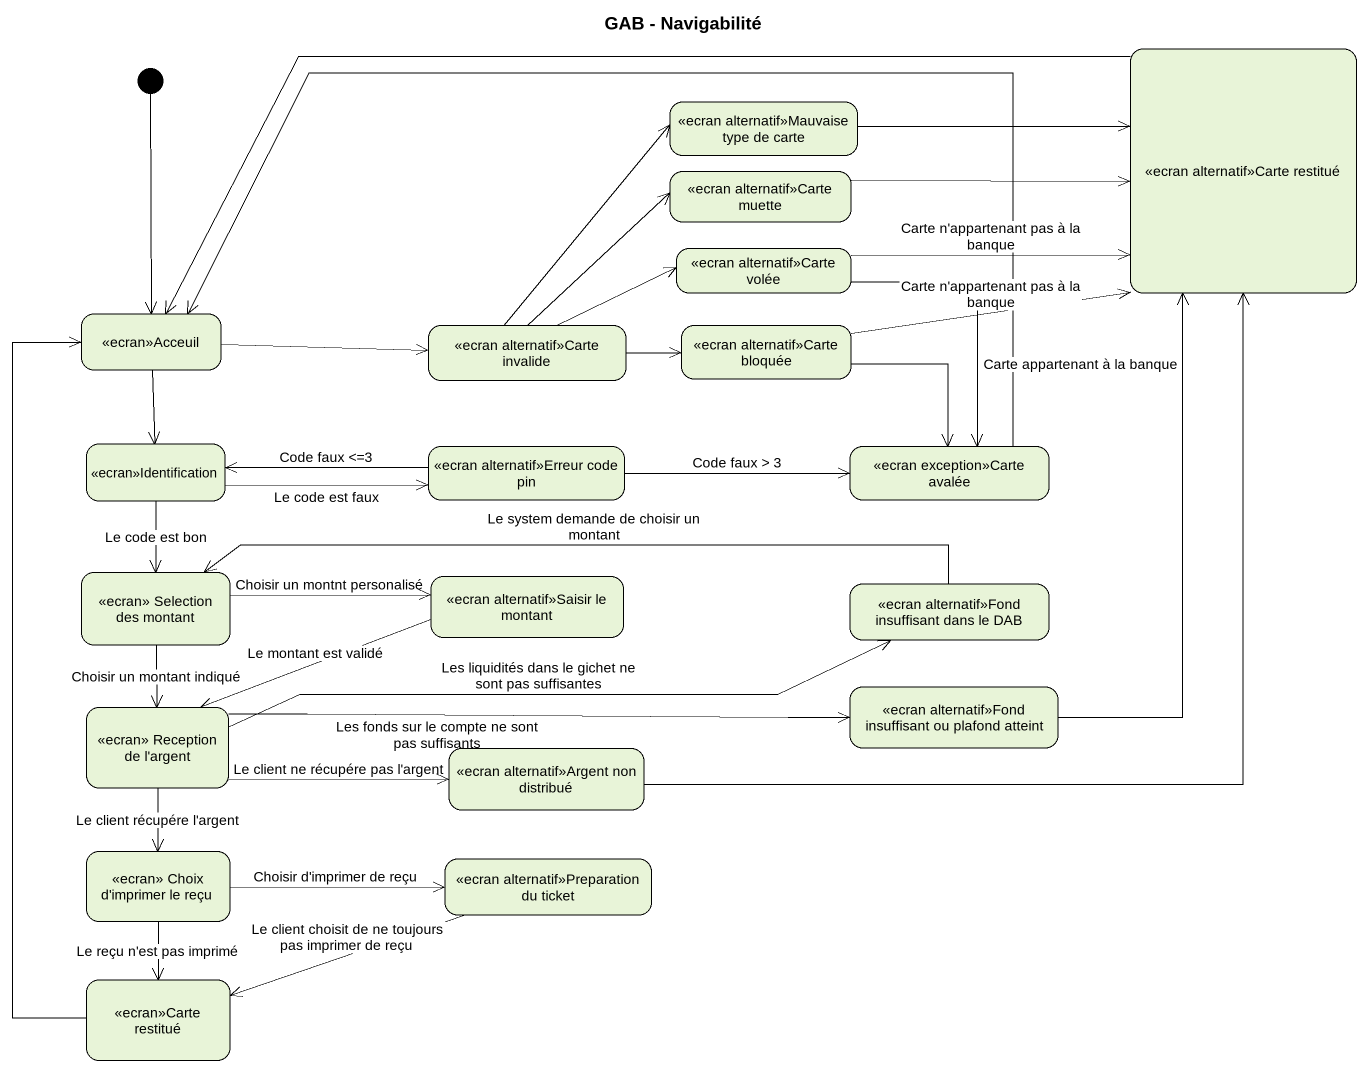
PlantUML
@startuml
title GAB - Navigabilité
hide empty description
state "<<ecran alternatif>>Carte restitué" as ecran_alternatif_Carte
state "<<ecran alternatif>>Mauvaise type de carte" as ecran_alternatif_Mauvaise
state "<<ecran alternatif>>Carte muette" as ecran_alternatif_Carte_2
state "<<ecran alternatif>>Carte volée" as ecran_alternatif_Carte_volée
state "<<ecran>>Acceuil" as ecran_Acceuil
state "<<ecran alternatif>>Carte invalide" as ecran_alternatif_Carte_3
state "<<ecran alternatif>>Carte bloquée" as ecran_alternatif_Carte_4
state "<<ecran>>Identification" as ecran_Identification
state "<<ecran alternatif>>Erreur code pin" as ecran_alternatif_Erreur
state "<<ecran exception>>Carte avalée" as ecran_exception_Carte_avalée
state "<<ecran>> Selection des montant" as ecran_Selection_des_montant
state "<<ecran alternatif>>Saisir le montant" as ecran_alternatif_Saisir_le
state "<<ecran alternatif>>Fond insuffisant dans le DAB" as ecran_alternatif_Fond
state "<<ecran alternatif>>Fond insuffisant ou plafond atteint" as ecran_alternatif_Fond_2
state "<<ecran>> Reception de l'argent" as ecran_Reception_de_l_argent
state "<<ecran alternatif>>Argent non distribué" as ecran_alternatif_Argent_non
state "<<ecran>> Choix d'imprimer le reçu" as ecran_Choix_d_imprimer_le
state "<<ecran alternatif>>Preparation du ticket" as ecran_alternatif
state "<<ecran>>Carte restitué" as ecran_Carte_restitué
[*] --> ecran_Acceuil
ecran_alternatif_Carte -left-> ecran_Acceuil
ecran_alternatif_Mauvaise -right-> ecran_alternatif_Carte
ecran_alternatif_Carte_2 -right-> ecran_alternatif_Carte
ecran_alternatif_Carte_volée -right-> ecran_alternatif_Carte : Carte n'appartenant pas à la banque
ecran_alternatif_Carte_volée --> ecran_exception_Carte_avalée : Carte appartenant à la banque
ecran_Acceuil -right-> ecran_alternatif_Carte_3
ecran_Acceuil --> ecran_Identification
ecran_alternatif_Carte_3 -up-> ecran_alternatif_Mauvaise
ecran_alternatif_Carte_3 -up-> ecran_alternatif_Carte_2
ecran_alternatif_Carte_3 -right-> ecran_alternatif_Carte_volée
ecran_alternatif_Carte_3 -right-> ecran_alternatif_Carte_4
ecran_alternatif_Carte_4 -right-> ecran_alternatif_Carte : Carte n'appartenant pas à la banque
ecran_alternatif_Carte_4 --> ecran_exception_Carte_avalée
ecran_Identification -right-> ecran_alternatif_Erreur : Le code est faux
ecran_Identification --> ecran_Selection_des_montant : Le code est bon
ecran_alternatif_Erreur -left-> ecran_Identification : Code faux <=3
ecran_alternatif_Erreur -right-> ecran_exception_Carte_avalée : Code faux > 3
ecran_exception_Carte_avalée -left-> ecran_Acceuil
ecran_Selection_des_montant -right-> ecran_alternatif_Saisir_le : Choisir un montnt personalisé
ecran_Selection_des_montant --> ecran_Reception_de_l_argent : Choisir un montant indiqué
ecran_alternatif_Saisir_le -left-> ecran_Reception_de_l_argent : Le montant est validé
ecran_alternatif_Fond -left-> ecran_Selection_des_montant : Le system demande de choisir un montant
ecran_alternatif_Fond_2 -up-> ecran_alternatif_Carte
ecran_Reception_de_l_argent -right-> ecran_alternatif_Fond : Les liquidités dans le gichet ne sont pas suffisantes
ecran_Reception_de_l_argent -right-> ecran_alternatif_Fond_2 : Les fonds sur le compte ne sont pas suffisants
ecran_Reception_de_l_argent -right-> ecran_alternatif_Argent_non : Le client ne récupére pas l'argent
ecran_Reception_de_l_argent --> ecran_Choix_d_imprimer_le : Le client récupére l'argent
ecran_alternatif_Argent_non -up-> ecran_alternatif_Carte
ecran_Choix_d_imprimer_le -right-> ecran_alternatif : Choisir d'imprimer de reçu
ecran_Choix_d_imprimer_le --> ecran_Carte_restitué : Le reçu n'est pas imprimé
ecran_alternatif -left-> ecran_Carte_restitué : Le client choisit de ne toujours pas imprimer de reçu
ecran_Carte_restitué -up-> ecran_Acceuil
@enduml
